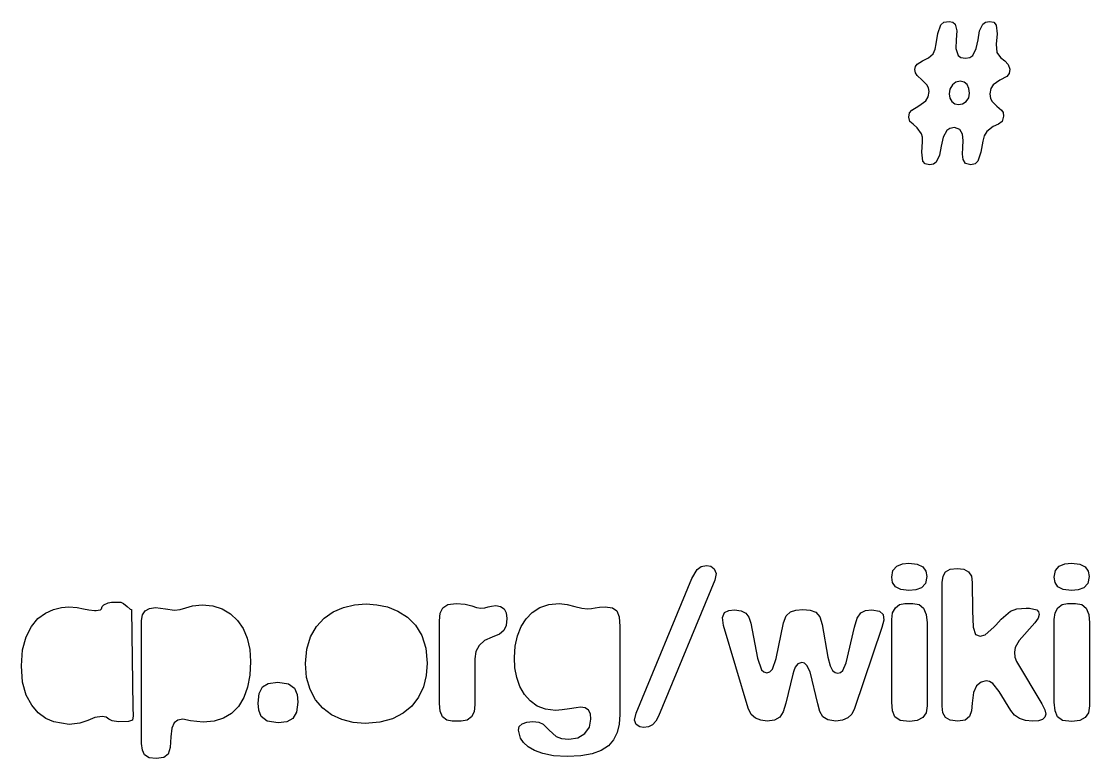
# Model space of a CAD drawing. Header units: metres. Extents: x 1302 to 1619, y 1329 to 1647.
# Drawn here: x 1406.97 to 1442.33, y 1358.54 to 1382.94 of the extents above; entities that cross this region are included whole.
import ezdxf

# ---------------------------------------------------------------- set-up
doc = ezdxf.new("R2010")
doc.units = ezdxf.units.M

msp = doc.modelspace()

# ---------------------------------------------------------------- linework, layer by layer
at = {"layer": 'COMPONENT1'}
for p, q in [((1435.948, 1364.911, 0), (1436.133, 1364.985, 0)), ((1436.133, 1364.985, 0), (1436.351, 1365.01, 0)), ((1436.351, 1365.01, 0), (1436.626, 1364.979, 0)), ((1436.626, 1364.979, 0), (1436.806, 1364.885, 0)), ((1441.328, 1364.911, 0), (1441.513, 1364.985, 0)), ((1441.513, 1364.985, 0), (1441.731, 1365.01, 0)), ((1441.731, 1365.01, 0), (1442.006, 1364.979, 0)), ((1442.006, 1364.979, 0), (1442.185, 1364.885, 0)), ((1429.163, 1364.506, 0), (1429.339, 1364.803, 0)), ((1429.339, 1364.803, 0), (1429.471, 1364.899, 0)), ((1429.471, 1364.899, 0), (1429.647, 1364.931, 0)), ((1429.647, 1364.931, 0), (1429.79, 1364.906, 0)), ((1429.79, 1364.906, 0), (1429.907, 1364.821, 0)), ((1429.907, 1364.821, 0), (1429.965, 1364.671, 0)), ((1429.965, 1364.671, 0), (1429.925, 1364.447, 0)), ((1435.78, 1364.541, 0), (1435.822, 1364.769, 0)), ((1435.822, 1364.769, 0), (1435.948, 1364.911, 0)), ((1436.806, 1364.885, 0), (1436.905, 1364.744, 0)), ((1436.905, 1364.744, 0), (1436.938, 1364.57, 0)), ((1437.478, 1364.573, 0), (1437.561, 1364.72, 0)), ((1437.561, 1364.72, 0), (1437.713, 1364.808, 0)), ((1437.713, 1364.808, 0), (1437.949, 1364.837, 0)), ((1437.949, 1364.837, 0), (1438.167, 1364.808, 0)), ((1438.167, 1364.808, 0), (1438.323, 1364.72, 0)), ((1438.323, 1364.72, 0), (1438.416, 1364.573, 0)), ((1441.159, 1364.541, 0), (1441.201, 1364.769, 0)), ((1441.201, 1364.769, 0), (1441.328, 1364.911, 0)), ((1442.185, 1364.885, 0), (1442.284, 1364.744, 0)), ((1442.284, 1364.744, 0), (1442.317, 1364.57, 0)), ((1427.316, 1360.049, 0), (1429.163, 1364.506, 0)), ((1429.925, 1364.447, 0), (1428.063, 1359.947, 0)), ((1435.811, 1364.367, 0), (1435.78, 1364.541, 0)), ((1435.904, 1364.225, 0), (1435.811, 1364.367, 0)), ((1436.895, 1364.337, 0), (1436.765, 1364.196, 0)), ((1436.938, 1364.57, 0), (1436.895, 1364.337, 0)), ((1437.451, 1364.368, 0), (1437.478, 1364.573, 0)), ((1437.451, 1360.277, 0), (1437.451, 1364.368, 0)), ((1438.416, 1364.573, 0), (1438.448, 1364.368, 0)), ((1438.448, 1364.368, 0), (1438.451, 1363.43, 0)), ((1441.19, 1364.367, 0), (1441.159, 1364.541, 0)), ((1441.284, 1364.225, 0), (1441.19, 1364.367, 0)), ((1442.274, 1364.337, 0), (1442.145, 1364.196, 0)), ((1442.317, 1364.57, 0), (1442.274, 1364.337, 0)), ((1436.078, 1364.132, 0), (1435.904, 1364.225, 0)), ((1436.351, 1364.101, 0), (1436.078, 1364.132, 0)), ((1436.576, 1364.125, 0), (1436.351, 1364.101, 0)), ((1436.765, 1364.196, 0), (1436.576, 1364.125, 0)), ((1441.458, 1364.132, 0), (1441.284, 1364.225, 0)), ((1441.731, 1364.101, 0), (1441.458, 1364.132, 0)), ((1441.955, 1364.125, 0), (1441.731, 1364.101, 0)), ((1442.145, 1364.196, 0), (1441.955, 1364.125, 0)), ((1408.03, 1363.476, 0), (1408.294, 1363.539, 0)), ((1408.294, 1363.539, 0), (1408.539, 1363.56, 0)), ((1408.539, 1363.56, 0), (1408.818, 1363.542, 0)), ((1408.818, 1363.542, 0), (1409.03, 1363.502, 0)), ((1409.624, 1363.494, 0), (1409.647, 1363.577, 0)), ((1409.647, 1363.577, 0), (1409.701, 1363.634, 0)), ((1409.701, 1363.634, 0), (1409.84, 1363.696, 0)), ((1409.84, 1363.696, 0), (1409.954, 1363.714, 0)), ((1409.954, 1363.714, 0), (1410.262, 1363.714, 0)), ((1410.262, 1363.714, 0), (1410.349, 1363.67, 0)), ((1410.349, 1363.67, 0), (1410.47, 1363.575, 0)), ((1410.47, 1363.575, 0), (1410.577, 1363.491, 0)), ((1411.208, 1363.51, 0), (1411.406, 1363.537, 0)), ((1411.406, 1363.537, 0), (1411.743, 1363.493, 0)), ((1412.41, 1363.533, 0), (1412.634, 1363.596, 0)), ((1412.634, 1363.596, 0), (1412.96, 1363.625, 0)), ((1412.96, 1363.625, 0), (1413.303, 1363.592, 0)), ((1413.303, 1363.592, 0), (1413.616, 1363.493, 0)), ((1417.296, 1363.395, 0), (1417.636, 1363.543, 0)), ((1417.636, 1363.543, 0), (1418.002, 1363.631, 0)), ((1418.002, 1363.631, 0), (1418.383, 1363.661, 0)), ((1418.383, 1363.661, 0), (1418.737, 1363.635, 0)), ((1418.737, 1363.635, 0), (1419.094, 1363.558, 0)), ((1419.094, 1363.558, 0), (1419.437, 1363.424, 0)), ((1420.923, 1363.53, 0), (1421.091, 1363.64, 0)), ((1421.091, 1363.64, 0), (1421.367, 1363.677, 0)), ((1421.367, 1363.677, 0), (1421.66, 1363.651, 0)), ((1421.66, 1363.651, 0), (1421.877, 1363.596, 0)), ((1421.877, 1363.596, 0), (1422.038, 1363.541, 0)), ((1422.038, 1363.541, 0), (1422.174, 1363.516, 0)), ((1422.313, 1363.53, 0), (1422.423, 1363.56, 0)), ((1422.423, 1363.56, 0), (1422.533, 1363.589, 0)), ((1422.533, 1363.589, 0), (1422.672, 1363.604, 0)), ((1422.672, 1363.604, 0), (1422.833, 1363.577, 0)), ((1422.833, 1363.577, 0), (1422.947, 1363.497, 0)), ((1423.884, 1363.38, 0), (1424.136, 1363.537, 0)), ((1424.136, 1363.537, 0), (1424.432, 1363.636, 0)), ((1424.432, 1363.636, 0), (1424.77, 1363.669, 0)), ((1424.77, 1363.669, 0), (1425.042, 1363.64, 0)), ((1425.042, 1363.64, 0), (1425.295, 1363.578, 0)), ((1425.295, 1363.578, 0), (1425.518, 1363.519, 0)), ((1425.969, 1363.53, 0), (1426.108, 1363.556, 0)), ((1426.108, 1363.556, 0), (1426.295, 1363.567, 0)), ((1426.295, 1363.567, 0), (1426.534, 1363.534, 0)), ((1435.901, 1363.534, 0), (1436.041, 1363.641, 0)), ((1436.041, 1363.641, 0), (1436.219, 1363.677, 0)), ((1436.219, 1363.677, 0), (1436.483, 1363.677, 0)), ((1436.483, 1363.677, 0), (1436.688, 1363.637, 0)), ((1436.688, 1363.637, 0), (1436.835, 1363.516, 0)), ((1441.28, 1363.534, 0), (1441.42, 1363.641, 0)), ((1441.42, 1363.641, 0), (1441.599, 1363.677, 0)), ((1441.599, 1363.677, 0), (1441.863, 1363.677, 0)), ((1441.863, 1363.677, 0), (1442.068, 1363.637, 0)), ((1442.068, 1363.637, 0), (1442.214, 1363.516, 0)), ((1407.52, 1363.172, 0), (1407.765, 1363.358, 0)), ((1407.765, 1363.358, 0), (1408.03, 1363.476, 0)), ((1409.03, 1363.502, 0), (1409.206, 1363.461, 0)), ((1409.206, 1363.461, 0), (1409.389, 1363.443, 0)), ((1409.389, 1363.443, 0), (1409.441, 1363.443, 0)), ((1409.441, 1363.443, 0), (1409.518, 1363.45, 0)), ((1409.518, 1363.45, 0), (1409.591, 1363.465, 0)), ((1409.591, 1363.465, 0), (1409.624, 1363.494, 0)), ((1410.577, 1363.491, 0), (1410.621, 1363.472, 0)), ((1410.621, 1363.472, 0), (1410.665, 1360.231, 0)), ((1410.952, 1363.112, 0), (1410.981, 1363.298, 0)), ((1410.981, 1363.298, 0), (1411.066, 1363.431, 0)), ((1411.066, 1363.431, 0), (1411.208, 1363.51, 0)), ((1411.743, 1363.493, 0), (1412.036, 1363.449, 0)), ((1412.036, 1363.449, 0), (1412.23, 1363.475, 0)), ((1412.23, 1363.475, 0), (1412.41, 1363.533, 0)), ((1413.616, 1363.493, 0), (1413.891, 1363.333, 0)), ((1413.891, 1363.333, 0), (1414.122, 1363.116, 0)), ((1416.741, 1362.91, 0), (1416.994, 1363.185, 0)), ((1416.994, 1363.185, 0), (1417.296, 1363.395, 0)), ((1419.437, 1363.424, 0), (1419.747, 1363.225, 0)), ((1419.747, 1363.225, 0), (1420.013, 1362.958, 0)), ((1420.809, 1363.105, 0), (1420.838, 1363.351, 0)), ((1420.838, 1363.351, 0), (1420.923, 1363.53, 0)), ((1422.174, 1363.516, 0), (1422.313, 1363.53, 0)), ((1422.947, 1363.497, 0), (1423.016, 1363.364, 0)), ((1423.016, 1363.364, 0), (1423.039, 1363.178, 0)), ((1423.675, 1363.171, 0), (1423.884, 1363.38, 0)), ((1425.518, 1363.519, 0), (1425.709, 1363.493, 0)), ((1425.709, 1363.493, 0), (1425.844, 1363.504, 0)), ((1425.844, 1363.504, 0), (1425.969, 1363.53, 0)), ((1426.534, 1363.534, 0), (1426.68, 1363.435, 0)), ((1426.68, 1363.435, 0), (1426.754, 1363.237, 0)), ((1426.754, 1363.237, 0), (1426.779, 1362.907, 0)), ((1430.176, 1363.215, 0), (1430.242, 1363.372, 0)), ((1430.209, 1362.951, 0), (1430.176, 1363.215, 0)), ((1430.242, 1363.372, 0), (1430.385, 1363.445, 0)), ((1430.385, 1363.445, 0), (1430.576, 1363.464, 0)), ((1430.576, 1363.464, 0), (1430.799, 1363.436, 0)), ((1430.799, 1363.436, 0), (1430.953, 1363.354, 0)), ((1430.953, 1363.354, 0), (1431.055, 1363.217, 0)), ((1431.055, 1363.217, 0), (1431.118, 1363.024, 0)), ((1432.203, 1363.039, 0), (1432.288, 1363.268, 0)), ((1432.288, 1363.268, 0), (1432.427, 1363.398, 0)), ((1432.427, 1363.398, 0), (1432.611, 1363.458, 0)), ((1432.611, 1363.458, 0), (1432.834, 1363.478, 0)), ((1432.834, 1363.478, 0), (1433.081, 1363.454, 0)), ((1433.081, 1363.454, 0), (1433.266, 1363.383, 0)), ((1433.266, 1363.383, 0), (1433.396, 1363.235, 0)), ((1433.396, 1363.235, 0), (1433.479, 1362.98, 0)), ((1434.549, 1362.893, 0), (1434.64, 1363.189, 0)), ((1434.64, 1363.189, 0), (1434.754, 1363.365, 0)), ((1434.754, 1363.365, 0), (1434.908, 1363.445, 0)), ((1434.908, 1363.445, 0), (1435.121, 1363.464, 0)), ((1435.121, 1363.464, 0), (1435.373, 1363.423, 0)), ((1435.373, 1363.423, 0), (1435.498, 1363.306, 0)), ((1435.498, 1363.306, 0), (1435.52, 1363.123, 0)), ((1435.78, 1363.149, 0), (1435.81, 1363.367, 0)), ((1435.81, 1363.367, 0), (1435.901, 1363.534, 0)), ((1436.835, 1363.516, 0), (1436.923, 1363.314, 0)), ((1436.923, 1363.314, 0), (1436.952, 1363.032, 0)), ((1438.451, 1363.43, 0), (1438.477, 1362.891, 0)), ((1439.4, 1363.151, 0), (1439.708, 1363.415, 0)), ((1439.708, 1363.415, 0), (1439.921, 1363.492, 0)), ((1439.921, 1363.492, 0), (1440.236, 1363.518, 0)), ((1440.236, 1363.518, 0), (1440.339, 1363.518, 0)), ((1440.339, 1363.518, 0), (1440.581, 1363.466, 0)), ((1440.625, 1363.188, 0), (1440.515, 1363.034, 0)), ((1440.581, 1363.466, 0), (1440.641, 1363.402, 0)), ((1440.661, 1363.312, 0), (1440.625, 1363.188, 0)), ((1440.641, 1363.402, 0), (1440.661, 1363.312, 0)), ((1441.159, 1363.149, 0), (1441.189, 1363.367, 0)), ((1441.189, 1363.367, 0), (1441.28, 1363.534, 0)), ((1442.214, 1363.516, 0), (1442.302, 1363.314, 0)), ((1442.302, 1363.314, 0), (1442.332, 1363.032, 0)), ((1407.128, 1362.574, 0), (1407.305, 1362.912, 0)), ((1407.305, 1362.912, 0), (1407.52, 1363.172, 0)), ((1410.952, 1359.037, 0), (1410.952, 1363.112, 0)), ((1414.122, 1363.116, 0), (1414.307, 1362.844, 0)), ((1414.307, 1362.844, 0), (1414.444, 1362.522, 0)), ((1416.544, 1362.569, 0), (1416.741, 1362.91, 0)), ((1420.013, 1362.958, 0), (1420.223, 1362.617, 0)), ((1420.809, 1360.364, 0), (1420.809, 1363.105, 0)), ((1423.015, 1362.948, 0), (1422.943, 1362.783, 0)), ((1423.039, 1363.178, 0), (1423.015, 1362.948, 0)), ((1423.389, 1362.606, 0), (1423.51, 1362.912, 0)), ((1423.51, 1362.912, 0), (1423.675, 1363.171, 0)), ((1426.779, 1362.907, 0), (1426.779, 1360.004, 0)), ((1431.03, 1360.21, 0), (1430.209, 1362.951, 0)), ((1431.118, 1363.024, 0), (1431.338, 1361.868, 0)), ((1431.954, 1361.853, 0), (1432.203, 1363.039, 0)), ((1433.479, 1362.98, 0), (1433.669, 1361.897, 0)), ((1434.27, 1361.707, 0), (1434.549, 1362.893, 0)), ((1435.458, 1362.877, 0), (1434.549, 1360.195, 0)), ((1435.52, 1363.123, 0), (1435.458, 1362.877, 0)), ((1435.78, 1360.408, 0), (1435.78, 1363.149, 0)), ((1436.952, 1363.032, 0), (1436.952, 1360.291, 0)), ((1438.477, 1362.891, 0), (1438.554, 1362.649, 0)), ((1438.873, 1362.642, 0), (1439.166, 1362.887, 0)), ((1439.166, 1362.887, 0), (1439.225, 1362.953, 0)), ((1439.225, 1362.953, 0), (1439.4, 1363.151, 0)), ((1440.515, 1363.034, 0), (1440.001, 1362.447, 0)), ((1441.159, 1360.408, 0), (1441.159, 1363.149, 0)), ((1442.332, 1363.032, 0), (1442.332, 1360.291, 0)), ((1407.01, 1362.144, 0), (1407.128, 1362.574, 0)), ((1414.444, 1362.522, 0), (1414.529, 1362.155, 0)), ((1416.417, 1362.161, 0), (1416.544, 1362.569, 0)), ((1420.223, 1362.617, 0), (1420.361, 1362.199, 0)), ((1422.555, 1362.563, 0), (1422.305, 1362.45, 0)), ((1422.799, 1362.662, 0), (1422.555, 1362.563, 0)), ((1422.943, 1362.783, 0), (1422.799, 1362.662, 0)), ((1423.315, 1362.26, 0), (1423.389, 1362.606, 0)), ((1438.554, 1362.649, 0), (1438.711, 1362.594, 0)), ((1438.711, 1362.594, 0), (1438.873, 1362.642, 0)), ((1406.97, 1361.61, 0), (1407.01, 1362.144, 0)), ((1414.529, 1362.155, 0), (1414.558, 1361.749, 0)), ((1416.375, 1361.683, 0), (1416.417, 1362.161, 0)), ((1420.361, 1362.199, 0), (1420.407, 1361.698, 0)), ((1422.126, 1362.288, 0), (1422.019, 1362.084, 0)), ((1422.305, 1362.45, 0), (1422.126, 1362.288, 0)), ((1423.29, 1361.881, 0), (1423.315, 1362.26, 0)), ((1439.87, 1362.216, 0), (1439.84, 1362.066, 0)), ((1440.001, 1362.447, 0), (1439.87, 1362.216, 0)), ((1422.019, 1362.084, 0), (1421.983, 1361.844, 0)), ((1421.983, 1361.844, 0), (1421.983, 1360.334, 0)), ((1423.31, 1361.543, 0), (1423.29, 1361.881, 0)), ((1431.338, 1361.868, 0), (1431.47, 1361.483, 0)), ((1431.833, 1361.501, 0), (1431.954, 1361.853, 0)), ((1433.669, 1361.897, 0), (1433.739, 1361.612, 0)), ((1439.84, 1362.066, 0), (1439.859, 1361.897, 0)), ((1439.859, 1361.897, 0), (1439.914, 1361.758, 0)), ((1407.011, 1361.075, 0), (1406.97, 1361.61, 0)), ((1414.558, 1361.749, 0), (1414.532, 1361.299, 0)), ((1416.414, 1361.228, 0), (1416.375, 1361.683, 0)), ((1420.407, 1361.698, 0), (1420.374, 1361.289, 0)), ((1423.37, 1361.221, 0), (1423.31, 1361.543, 0)), ((1431.47, 1361.483, 0), (1431.551, 1361.409, 0)), ((1431.646, 1361.384, 0), (1431.748, 1361.414, 0)), ((1431.748, 1361.414, 0), (1431.833, 1361.501, 0)), ((1432.537, 1361.446, 0), (1432.511, 1361.337, 0)), ((1432.588, 1361.571, 0), (1432.537, 1361.446, 0)), ((1432.672, 1361.673, 0), (1432.588, 1361.571, 0)), ((1432.804, 1361.717, 0), (1432.672, 1361.673, 0)), ((1432.889, 1361.695, 0), (1432.804, 1361.717, 0)), ((1432.969, 1361.627, 0), (1432.889, 1361.695, 0)), ((1433.083, 1361.413, 0), (1432.969, 1361.627, 0)), ((1433.739, 1361.612, 0), (1433.819, 1361.454, 0)), ((1433.819, 1361.454, 0), (1433.904, 1361.385, 0)), ((1434.081, 1361.391, 0), (1434.157, 1361.454, 0)), ((1434.157, 1361.454, 0), (1434.27, 1361.707, 0)), ((1439.914, 1361.758, 0), (1440.749, 1360.35, 0)), ((1407.132, 1360.645, 0), (1407.011, 1361.075, 0)), ((1414.532, 1361.299, 0), (1414.457, 1360.902, 0)), ((1415.142, 1361.03, 0), (1415.457, 1361.069, 0)), ((1415.457, 1361.069, 0), (1415.816, 1361.014, 0)), ((1416.529, 1360.83, 0), (1416.414, 1361.228, 0)), ((1420.374, 1361.289, 0), (1420.278, 1360.911, 0)), ((1423.473, 1360.924, 0), (1423.37, 1361.221, 0)), ((1431.551, 1361.409, 0), (1431.646, 1361.384, 0)), ((1432.511, 1361.337, 0), (1432.276, 1360.37, 0)), ((1433.332, 1360.357, 0), (1433.083, 1361.413, 0)), ((1433.904, 1361.385, 0), (1433.992, 1361.37, 0)), ((1433.992, 1361.37, 0), (1434.081, 1361.391, 0)), ((1438.74, 1361.071, 0), (1438.59, 1360.947, 0)), ((1438.902, 1361.112, 0), (1438.74, 1361.071, 0)), ((1439.012, 1361.09, 0), (1438.902, 1361.112, 0)), ((1439.122, 1361.024, 0), (1439.012, 1361.09, 0)), ((1414.457, 1360.902, 0), (1414.331, 1360.559, 0)), ((1414.845, 1360.7, 0), (1414.947, 1360.912, 0)), ((1414.947, 1360.912, 0), (1415.142, 1361.03, 0)), ((1415.816, 1361.014, 0), (1416.014, 1360.871, 0)), ((1416.014, 1360.871, 0), (1416.099, 1360.662, 0)), ((1416.71, 1360.49, 0), (1416.529, 1360.83, 0)), ((1420.278, 1360.911, 0), (1420.119, 1360.572, 0)), ((1423.62, 1360.664, 0), (1423.473, 1360.924, 0)), ((1438.483, 1360.723, 0), (1438.448, 1360.379, 0)), ((1438.59, 1360.947, 0), (1438.483, 1360.723, 0)), ((1439.342, 1360.761, 0), (1439.122, 1361.024, 0)), ((1439.723, 1360.13, 0), (1439.342, 1360.761, 0)), ((1407.312, 1360.308, 0), (1407.132, 1360.645, 0)), ((1414.331, 1360.559, 0), (1414.155, 1360.268, 0)), ((1414.811, 1360.38, 0), (1414.845, 1360.7, 0)), ((1414.829, 1360.138, 0), (1414.811, 1360.38, 0)), ((1416.117, 1360.409, 0), (1416.077, 1360.072, 0)), ((1416.099, 1360.662, 0), (1416.117, 1360.409, 0)), ((1416.947, 1360.211, 0), (1416.71, 1360.49, 0)), ((1420.119, 1360.572, 0), (1419.897, 1360.281, 0)), ((1420.836, 1360.107, 0), (1420.809, 1360.364, 0)), ((1423.81, 1360.447, 0), (1423.62, 1360.664, 0)), ((1424.045, 1360.279, 0), (1423.81, 1360.447, 0)), ((1432.276, 1360.37, 0), (1432.192, 1360.092, 0)), ((1433.398, 1360.104, 0), (1433.332, 1360.357, 0)), ((1435.806, 1360.126, 0), (1435.78, 1360.408, 0)), ((1438.448, 1360.379, 0), (1438.426, 1360.116, 0)), ((1441.186, 1360.126, 0), (1441.159, 1360.408, 0)), ((1407.531, 1360.051, 0), (1407.312, 1360.308, 0)), ((1407.778, 1359.869, 0), (1407.531, 1360.051, 0)), ((1410.665, 1360.231, 0), (1410.676, 1359.952, 0)), ((1413.93, 1360.038, 0), (1413.662, 1359.873, 0)), ((1414.155, 1360.268, 0), (1413.93, 1360.038, 0)), ((1414.913, 1359.929, 0), (1414.829, 1360.138, 0)), ((1416.077, 1360.072, 0), (1415.956, 1359.863, 0)), ((1417.235, 1359.992, 0), (1416.947, 1360.211, 0)), ((1419.61, 1360.042, 0), (1419.256, 1359.86, 0)), ((1419.897, 1360.281, 0), (1419.61, 1360.042, 0)), ((1420.916, 1359.924, 0), (1420.836, 1360.107, 0)), ((1421.955, 1360.091, 0), (1421.87, 1359.917, 0)), ((1421.983, 1360.334, 0), (1421.955, 1360.091, 0)), ((1424.325, 1360.172, 0), (1424.045, 1360.279, 0)), ((1424.653, 1360.136, 0), (1424.325, 1360.172, 0)), ((1424.873, 1360.151, 0), (1424.653, 1360.136, 0)), ((1425.119, 1360.187, 0), (1424.873, 1360.151, 0)), ((1425.335, 1360.224, 0), (1425.119, 1360.187, 0)), ((1425.474, 1360.239, 0), (1425.335, 1360.224, 0)), ((1425.637, 1360.216, 0), (1425.474, 1360.239, 0)), ((1425.745, 1360.147, 0), (1425.637, 1360.216, 0)), ((1425.806, 1360.025, 0), (1425.745, 1360.147, 0)), ((1425.826, 1359.843, 0), (1425.806, 1360.025, 0)), ((1426.779, 1360.004, 0), (1426.757, 1359.681, 0)), ((1427.261, 1359.811, 0), (1427.316, 1360.049, 0)), ((1431.13, 1360.005, 0), (1431.03, 1360.21, 0)), ((1431.269, 1359.876, 0), (1431.13, 1360.005, 0)), ((1432.192, 1360.092, 0), (1432.075, 1359.913, 0)), ((1433.501, 1359.928, 0), (1433.398, 1360.104, 0)), ((1434.461, 1360.015, 0), (1434.329, 1359.887, 0)), ((1434.549, 1360.195, 0), (1434.461, 1360.015, 0)), ((1435.886, 1359.924, 0), (1435.806, 1360.126, 0)), ((1436.916, 1360.06, 0), (1436.806, 1359.895, 0)), ((1436.952, 1360.291, 0), (1436.916, 1360.06, 0)), ((1437.477, 1360.054, 0), (1437.451, 1360.277, 0)), ((1437.557, 1359.899, 0), (1437.477, 1360.054, 0)), ((1438.426, 1360.116, 0), (1438.36, 1359.929, 0)), ((1439.85, 1359.976, 0), (1439.723, 1360.13, 0)), ((1440.749, 1360.35, 0), (1440.848, 1360.156, 0)), ((1440.848, 1360.156, 0), (1440.881, 1360.013, 0)), ((1440.881, 1360.013, 0), (1440.854, 1359.91, 0)), ((1441.265, 1359.924, 0), (1441.186, 1360.126, 0)), ((1442.295, 1360.06, 0), (1442.185, 1359.895, 0)), ((1442.332, 1360.291, 0), (1442.295, 1360.06, 0)), ((1408.044, 1359.754, 0), (1407.778, 1359.869, 0)), ((1408.554, 1359.674, 0), (1408.044, 1359.754, 0)), ((1408.902, 1359.714, 0), (1408.554, 1359.674, 0)), ((1409.166, 1359.806, 0), (1408.902, 1359.714, 0)), ((1409.397, 1359.897, 0), (1409.166, 1359.806, 0)), ((1409.646, 1359.938, 0), (1409.397, 1359.897, 0)), ((1409.778, 1359.908, 0), (1409.646, 1359.938, 0)), ((1409.866, 1359.846, 0), (1409.778, 1359.908, 0)), ((1409.976, 1359.787, 0), (1409.866, 1359.846, 0)), ((1410.181, 1359.762, 0), (1409.976, 1359.787, 0)), ((1410.514, 1359.765, 0), (1410.181, 1359.762, 0)), ((1410.654, 1359.813, 0), (1410.514, 1359.765, 0)), ((1410.676, 1359.952, 0), (1410.654, 1359.813, 0)), ((1412.029, 1359.722, 0), (1411.946, 1359.546, 0)), ((1412.155, 1359.813, 0), (1412.029, 1359.722, 0)), ((1412.315, 1359.843, 0), (1412.155, 1359.813, 0)), ((1412.564, 1359.792, 0), (1412.315, 1359.843, 0)), ((1412.989, 1359.741, 0), (1412.564, 1359.792, 0)), ((1413.348, 1359.774, 0), (1412.989, 1359.741, 0)), ((1413.662, 1359.873, 0), (1413.348, 1359.774, 0)), ((1415.112, 1359.779, 0), (1414.913, 1359.929, 0)), ((1415.471, 1359.72, 0), (1415.112, 1359.779, 0)), ((1415.754, 1359.753, 0), (1415.471, 1359.72, 0)), ((1415.956, 1359.863, 0), (1415.754, 1359.753, 0)), ((1417.573, 1359.834, 0), (1417.235, 1359.992, 0)), ((1417.95, 1359.738, 0), (1417.573, 1359.834, 0)), ((1418.354, 1359.706, 0), (1417.95, 1359.738, 0)), ((1418.836, 1359.744, 0), (1418.354, 1359.706, 0)), ((1419.256, 1359.86, 0), (1418.836, 1359.744, 0)), ((1421.049, 1359.814, 0), (1420.916, 1359.924, 0)), ((1421.235, 1359.777, 0), (1421.049, 1359.814, 0)), ((1421.528, 1359.777, 0), (1421.235, 1359.777, 0)), ((1421.727, 1359.812, 0), (1421.528, 1359.777, 0)), ((1421.87, 1359.917, 0), (1421.727, 1359.812, 0)), ((1423.453, 1359.605, 0), (1423.546, 1359.696, 0)), ((1423.546, 1359.696, 0), (1423.698, 1359.751, 0)), ((1423.698, 1359.751, 0), (1423.906, 1359.77, 0)), ((1423.906, 1359.77, 0), (1424.103, 1359.747, 0)), ((1424.103, 1359.747, 0), (1424.239, 1359.678, 0)), ((1424.239, 1359.678, 0), (1424.441, 1359.476, 0)), ((1425.776, 1359.582, 0), (1425.826, 1359.843, 0)), ((1426.757, 1359.681, 0), (1426.691, 1359.399, 0)), ((1427.323, 1359.665, 0), (1427.261, 1359.811, 0)), ((1427.444, 1359.588, 0), (1427.323, 1359.665, 0)), ((1427.862, 1359.661, 0), (1427.725, 1359.589, 0)), ((1427.974, 1359.78, 0), (1427.862, 1359.661, 0)), ((1428.063, 1359.947, 0), (1427.974, 1359.78, 0)), ((1431.445, 1359.807, 0), (1431.269, 1359.876, 0)), ((1431.661, 1359.784, 0), (1431.445, 1359.807, 0)), ((1431.903, 1359.814, 0), (1431.661, 1359.784, 0)), ((1432.075, 1359.913, 0), (1431.903, 1359.814, 0)), ((1433.666, 1359.821, 0), (1433.501, 1359.928, 0)), ((1433.933, 1359.784, 0), (1433.666, 1359.821, 0)), ((1434.153, 1359.81, 0), (1433.933, 1359.784, 0)), ((1434.329, 1359.887, 0), (1434.153, 1359.81, 0)), ((1436.059, 1359.803, 0), (1435.886, 1359.924, 0)), ((1436.366, 1359.763, 0), (1436.059, 1359.803, 0)), ((1436.622, 1359.796, 0), (1436.366, 1359.763, 0)), ((1436.806, 1359.895, 0), (1436.622, 1359.796, 0)), ((1437.712, 1359.809, 0), (1437.557, 1359.899, 0)), ((1437.964, 1359.778, 0), (1437.712, 1359.809, 0)), ((1438.217, 1359.816, 0), (1437.964, 1359.778, 0)), ((1438.36, 1359.929, 0), (1438.217, 1359.816, 0)), ((1440.012, 1359.866, 0), (1439.85, 1359.976, 0)), ((1440.209, 1359.8, 0), (1440.012, 1359.866, 0)), ((1440.441, 1359.778, 0), (1440.209, 1359.8, 0)), ((1440.634, 1359.793, 0), (1440.441, 1359.778, 0)), ((1440.771, 1359.837, 0), (1440.634, 1359.793, 0)), ((1440.854, 1359.91, 0), (1440.771, 1359.837, 0)), ((1441.438, 1359.803, 0), (1441.265, 1359.924, 0)), ((1441.745, 1359.763, 0), (1441.438, 1359.803, 0)), ((1442.002, 1359.796, 0), (1441.745, 1359.763, 0)), ((1442.185, 1359.895, 0), (1442.002, 1359.796, 0)), ((1411.946, 1359.546, 0), (1411.919, 1359.257, 0)), ((1423.422, 1359.476, 0), (1423.453, 1359.605, 0)), ((1423.491, 1359.216, 0), (1423.422, 1359.476, 0)), ((1424.441, 1359.476, 0), (1424.672, 1359.275, 0)), ((1425.391, 1359.23, 0), (1425.624, 1359.37, 0)), ((1425.624, 1359.37, 0), (1425.776, 1359.582, 0)), ((1426.691, 1359.399, 0), (1426.575, 1359.16, 0)), ((1427.565, 1359.566, 0), (1427.444, 1359.588, 0)), ((1427.725, 1359.589, 0), (1427.565, 1359.566, 0)), ((1410.977, 1358.815, 0), (1410.952, 1359.037, 0)), ((1411.919, 1359.257, 0), (1411.901, 1358.909, 0)), ((1423.589, 1359.07, 0), (1423.491, 1359.216, 0)), ((1423.741, 1358.934, 0), (1423.589, 1359.07, 0)), ((1424.672, 1359.275, 0), (1424.845, 1359.206, 0)), ((1424.845, 1359.206, 0), (1425.093, 1359.183, 0)), ((1425.093, 1359.183, 0), (1425.391, 1359.23, 0)), ((1426.401, 1358.963, 0), (1426.166, 1358.809, 0)), ((1426.575, 1359.16, 0), (1426.401, 1358.963, 0)), ((1411.051, 1358.66, 0), (1410.977, 1358.815, 0)), ((1411.197, 1358.569, 0), (1411.051, 1358.66, 0)), ((1411.831, 1358.689, 0), (1411.685, 1358.572, 0)), ((1411.901, 1358.909, 0), (1411.831, 1358.689, 0)), ((1423.953, 1358.811, 0), (1423.741, 1358.934, 0)), ((1424.232, 1358.706, 0), (1423.953, 1358.811, 0)), ((1424.588, 1358.634, 0), (1424.232, 1358.706, 0)), ((1425.034, 1358.611, 0), (1424.588, 1358.634, 0)), ((1425.487, 1358.633, 0), (1425.034, 1358.611, 0)), ((1425.863, 1358.699, 0), (1425.487, 1358.633, 0)), ((1426.166, 1358.809, 0), (1425.863, 1358.699, 0)), ((1411.436, 1358.539, 0), (1411.197, 1358.569, 0)), ((1411.685, 1358.572, 0), (1411.436, 1358.539, 0))]:
    msp.add_line(p, q, dxfattribs=at)
at = {"layer": 'COMPONENT2'}
for p, q in [((1437.304, 1382.543, 0), (1437.407, 1382.825, 0)), ((1437.407, 1382.825, 0), (1437.511, 1382.913, 0)), ((1437.511, 1382.913, 0), (1437.677, 1382.942, 0)), ((1437.677, 1382.942, 0), (1437.805, 1382.919, 0)), ((1437.805, 1382.919, 0), (1437.88, 1382.85, 0)), ((1437.88, 1382.85, 0), (1437.931, 1382.627, 0)), ((1438.689, 1382.627, 0), (1438.795, 1382.85, 0)), ((1438.795, 1382.85, 0), (1438.887, 1382.919, 0)), ((1438.887, 1382.919, 0), (1439.016, 1382.942, 0)), ((1439.016, 1382.942, 0), (1439.164, 1382.911, 0)), ((1439.164, 1382.911, 0), (1439.243, 1382.817, 0)), ((1439.243, 1382.817, 0), (1439.276, 1382.528, 0)), ((1437.257, 1382.194, 0), (1437.304, 1382.543, 0)), ((1437.913, 1382.334, 0), (1437.902, 1382.04, 0)), ((1437.931, 1382.627, 0), (1437.913, 1382.334, 0)), ((1438.578, 1382.04, 0), (1438.637, 1382.334, 0)), ((1438.637, 1382.334, 0), (1438.689, 1382.627, 0)), ((1439.276, 1382.528, 0), (1439.243, 1382.187, 0)), ((1437.15, 1381.872, 0), (1437.221, 1382.022, 0)), ((1437.221, 1382.022, 0), (1437.257, 1382.194, 0)), ((1437.902, 1382.04, 0), (1437.979, 1381.817, 0)), ((1438.461, 1381.817, 0), (1438.578, 1382.04, 0)), ((1439.243, 1382.187, 0), (1439.265, 1381.916, 0)), ((1436.627, 1381.527, 0), (1436.803, 1381.641, 0)), ((1436.803, 1381.641, 0), (1437, 1381.74, 0)), ((1437, 1381.74, 0), (1437.15, 1381.872, 0)), ((1437.979, 1381.817, 0), (1438.073, 1381.748, 0)), ((1438.073, 1381.748, 0), (1438.222, 1381.725, 0)), ((1438.222, 1381.725, 0), (1438.362, 1381.748, 0)), ((1438.362, 1381.748, 0), (1438.461, 1381.817, 0)), ((1439.265, 1381.916, 0), (1439.382, 1381.751, 0)), ((1439.382, 1381.751, 0), (1439.521, 1381.634, 0)), ((1439.521, 1381.634, 0), (1439.639, 1381.516, 0)), ((1436.55, 1381.344, 0), (1436.569, 1381.449, 0)), ((1436.568, 1381.237, 0), (1436.55, 1381.344, 0)), ((1436.623, 1381.15, 0), (1436.568, 1381.237, 0)), ((1436.569, 1381.449, 0), (1436.627, 1381.527, 0)), ((1439.639, 1381.516, 0), (1439.69, 1381.359, 0)), ((1439.69, 1381.359, 0), (1439.664, 1381.215, 0)), ((1436.784, 1381, 0), (1436.623, 1381.15, 0)), ((1436.945, 1380.842, 0), (1436.784, 1381, 0)), ((1437.908, 1380.932, 0), (1437.788, 1380.838, 0)), ((1438.047, 1380.963, 0), (1437.908, 1380.932, 0)), ((1438.183, 1380.935, 0), (1438.047, 1380.963, 0)), ((1438.28, 1380.849, 0), (1438.183, 1380.935, 0)), ((1439.36, 1380.992, 0), (1439.133, 1380.839, 0)), ((1439.587, 1381.121, 0), (1439.36, 1380.992, 0)), ((1439.664, 1381.215, 0), (1439.587, 1381.121, 0)), ((1437, 1380.746, 0), (1436.945, 1380.842, 0)), ((1436.992, 1380.441, 0), (1437.019, 1380.626, 0)), ((1437.019, 1380.626, 0), (1437, 1380.746, 0)), ((1437.705, 1380.701, 0), (1437.677, 1380.538, 0)), ((1437.677, 1380.538, 0), (1437.7, 1380.398, 0)), ((1437.788, 1380.838, 0), (1437.705, 1380.701, 0)), ((1438.338, 1380.722, 0), (1438.28, 1380.849, 0)), ((1438.33, 1380.41, 0), (1438.357, 1380.567, 0)), ((1438.357, 1380.567, 0), (1438.338, 1380.722, 0)), ((1439.056, 1380.716, 0), (1439.03, 1380.538, 0)), ((1439.03, 1380.538, 0), (1439.048, 1380.391, 0)), ((1439.133, 1380.839, 0), (1439.056, 1380.716, 0)), ((1436.682, 1380.142, 0), (1436.912, 1380.311, 0)), ((1436.912, 1380.311, 0), (1436.992, 1380.441, 0)), ((1437.7, 1380.398, 0), (1437.766, 1380.285, 0)), ((1437.766, 1380.285, 0), (1437.866, 1380.211, 0)), ((1437.866, 1380.211, 0), (1437.988, 1380.186, 0)), ((1437.988, 1380.186, 0), (1438.126, 1380.212, 0)), ((1438.126, 1380.212, 0), (1438.246, 1380.289, 0)), ((1438.246, 1380.289, 0), (1438.33, 1380.41, 0)), ((1439.048, 1380.391, 0), (1439.1, 1380.285, 0)), ((1439.1, 1380.285, 0), (1439.258, 1380.139, 0)), ((1436.344, 1379.776, 0), (1436.371, 1379.914, 0)), ((1436.371, 1379.914, 0), (1436.451, 1380.007, 0)), ((1436.451, 1380.007, 0), (1436.682, 1380.142, 0)), ((1439.258, 1380.139, 0), (1439.415, 1380.007, 0)), ((1439.415, 1380.007, 0), (1439.467, 1379.921, 0)), ((1439.485, 1379.805, 0), (1439.437, 1379.626, 0)), ((1439.467, 1379.921, 0), (1439.485, 1379.805, 0)), ((1436.385, 1379.633, 0), (1436.344, 1379.776, 0)), ((1436.487, 1379.538, 0), (1436.385, 1379.633, 0)), ((1436.623, 1379.42, 0), (1436.487, 1379.538, 0)), ((1439.133, 1379.464, 0), (1438.928, 1379.292, 0)), ((1439.312, 1379.545, 0), (1439.133, 1379.464, 0)), ((1439.437, 1379.626, 0), (1439.312, 1379.545, 0)), ((1436.77, 1379.219, 0), (1436.623, 1379.42, 0)), ((1436.803, 1379.104, 0), (1436.77, 1379.219, 0)), ((1436.803, 1378.951, 0), (1436.803, 1379.104, 0)), ((1437.481, 1379.105, 0), (1437.419, 1378.808, 0)), ((1437.606, 1379.332, 0), (1437.481, 1379.105, 0)), ((1437.709, 1379.401, 0), (1437.606, 1379.332, 0)), ((1437.856, 1379.424, 0), (1437.709, 1379.401, 0)), ((1438.04, 1379.365, 0), (1437.856, 1379.424, 0)), ((1438.128, 1379.211, 0), (1438.04, 1379.365, 0)), ((1438.147, 1378.999, 0), (1438.128, 1379.211, 0)), ((1438.843, 1379.152, 0), (1438.792, 1378.981, 0)), ((1438.928, 1379.292, 0), (1438.843, 1379.152, 0)), ((1436.777, 1378.61, 0), (1436.803, 1378.951, 0)), ((1437.419, 1378.808, 0), (1437.364, 1378.511, 0)), ((1438.121, 1378.552, 0), (1438.136, 1378.764, 0)), ((1438.136, 1378.764, 0), (1438.147, 1378.999, 0)), ((1438.792, 1378.981, 0), (1438.73, 1378.618, 0)), ((1436.814, 1378.317, 0), (1436.777, 1378.61, 0)), ((1437.364, 1378.511, 0), (1437.254, 1378.284, 0)), ((1438.143, 1378.368, 0), (1438.121, 1378.552, 0)), ((1438.73, 1378.618, 0), (1438.635, 1378.317, 0)), ((1436.89, 1378.224, 0), (1436.814, 1378.317, 0)), ((1437.033, 1378.193, 0), (1436.89, 1378.224, 0)), ((1437.162, 1378.215, 0), (1437.033, 1378.193, 0)), ((1437.254, 1378.284, 0), (1437.162, 1378.215, 0)), ((1438.224, 1378.24, 0), (1438.143, 1378.368, 0)), ((1438.4, 1378.193, 0), (1438.224, 1378.24, 0)), ((1438.543, 1378.224, 0), (1438.4, 1378.193, 0)), ((1438.635, 1378.317, 0), (1438.543, 1378.224, 0))]:
    msp.add_line(p, q, dxfattribs=at)

doc.saveas('drawing.dxf')
